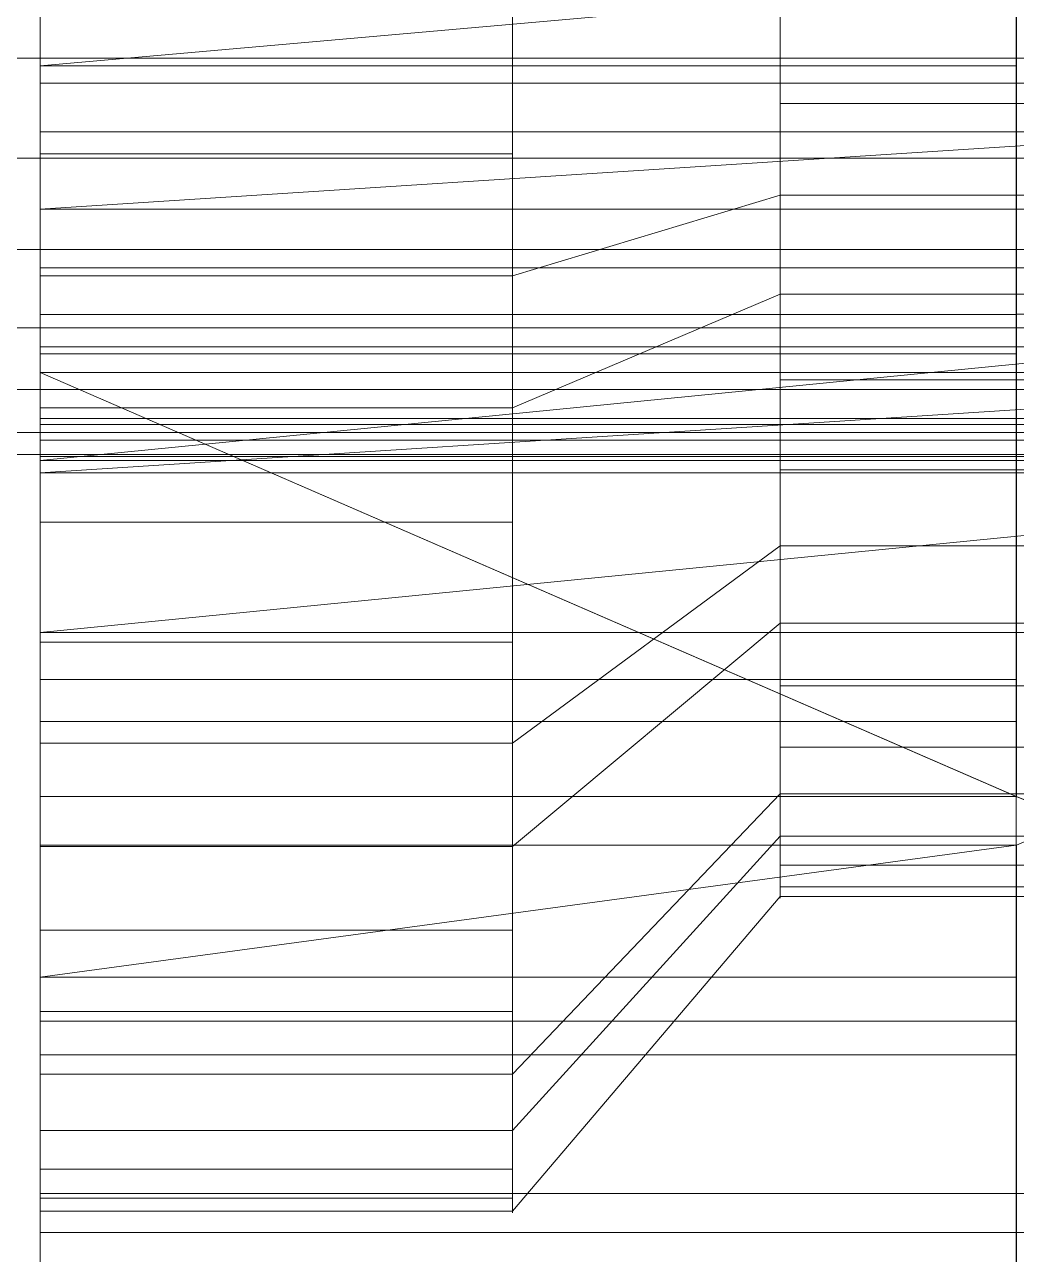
# Model space of a CAD drawing. Header units: millimetres. Extents: x -7.6 to 23.6, y 0 to 40.
# Drawn here: x 17.3 to 20.45, y 3.868 to 7.774 of the extents above; entities that cross this region are included whole.
import ezdxf

# ---------------------------------------------------------------- set-up
doc = ezdxf.new("R2010")
doc.units = ezdxf.units.MM
doc.layers.add('1', color=7, linetype='CONTINUOUS', true_color=0xffffff)

msp = doc.modelspace()

# ---------------------------------------------------------------- linework, layer by layer
at = {"layer": '1', "color": 7, "linetype": 'CONTINUOUS', "lineweight": 13}
for p, q in [((22.4586, 7.5873, -0.4459), (17.35, 7.5873, -0.4459)), ((17.35, 7.1878, -1.0573), (17.35, 7.5873, -0.4459)), ((17.35, 6.3507, -0.5103), (17.35, 7.1878, -1.0573)), ((22.55, 7.1878, -1.0573), (17.35, 7.1878, -1.0573)), ((17.35, 7.0011, 2.3499), (17.35, 6.3897, 2.7493)), ((22.4586, 7.0011, 2.3499), (17.35, 7.0011, 2.3499)), ((17.35, 6.7501, 0.1011), (17.35, 6.3507, -0.5103)), ((22.4586, 6.7501, 0.1011), (17.35, 6.7501, 0.1011)), ((22.4586, 6.4541, 1.5127), (17.35, 6.4541, 1.5127)), ((17.35, 5.8428, 1.9121), (17.35, 6.4541, 1.5127)), ((17.35, 6.3897, 2.7493), (17.35, 5.8428, 1.9121)), ((22.55, 6.3897, 2.7493), (17.35, 6.3897, 2.7493)), ((22.55, 6.3507, -0.5103), (17.35, 6.3507, -0.5103)), ((22.55, 5.8428, 1.9121), (17.35, 5.8428, 1.9121))]:
    msp.add_line(p, q, dxfattribs=at)
at = {"layer": '1', "color": 18, "linetype": 'CONTINUOUS', "lineweight": 13}
for p, q in [((17.35, 6.6684, -5.9758), (17.35, 6.8534, -4.993)), ((20.45, 6.8534, -4.993), (17.35, 6.8534, -4.993)), ((20.45, 6.8534, -4.993), (20.45, 6.6684, -5.9758)), ((17.35, 6.5224, 8.1468), (17.35, 6.7276, 7.168)), ((20.45, 6.7276, 7.168), (17.35, 6.7276, 7.168)), ((20.45, 6.7276, 7.168), (20.45, 6.5224, 8.1468)), ((20.45, 6.6684, -5.9758), (17.35, 6.6684, -5.9758)), ((20.45, 6.5224, 8.1468), (17.35, 6.5224, 8.1468)), ((20.45, 5.6941, -4.6552), (17.35, 5.6941, -4.6552)), ((17.35, 5.6941, -4.6552), (17.35, 5.3222, -5.5835)), ((20.45, 5.3222, -5.5835), (20.45, 5.6941, -4.6552)), ((17.35, 5.5609, 6.8001), (17.35, 5.1676, 7.7195)), ((20.45, 5.5609, 6.8001), (17.35, 5.5609, 6.8001)), ((20.45, 5.1676, 7.7195), (20.45, 5.5609, 6.8001)), ((20.45, 5.3222, -5.5835), (17.35, 5.3222, -5.5835)), ((20.45, 5.1676, 7.7195), (17.35, 5.1676, 7.7195)), ((20.45, 4.6089, -4.0904), (17.35, 4.6089, -4.0904)), ((17.35, 4.062, -4.9276), (17.35, 4.6089, -4.0904)), ((20.45, 4.6089, -4.0904), (20.45, 4.062, -4.9276)), ((17.35, 3.9382, 7.0449), (17.35, 4.5024, 6.2192)), ((20.45, 4.5024, 6.2192), (17.35, 4.5024, 6.2192)), ((20.45, 4.5024, 6.2192), (20.45, 3.9382, 7.0449)), ((20.45, 4.062, -4.9276), (17.35, 4.062, -4.9276)), ((20.45, 3.9382, 7.0449), (17.35, 3.9382, 7.0449))]:
    msp.add_line(p, q, dxfattribs=at)
at = {"layer": '1', "color": 7, "linetype": 'CONTINUOUS', "lineweight": 13, "extrusion": (1, 0, 0)}
for centre, radius in [((8, 1.1, 17.35), 4), ((8, 1.1, 18.85), 4), ((8, 1.1, 19.7), 3)]:
    msp.add_circle(centre, radius, dxfattribs=at)
at = {"layer": '1', "color": 18, "linetype": 'CONTINUOUS', "lineweight": 13, "extrusion": (-1, 0, 0)}
for centre, radius in [((-8, 1.1, -17.35), 4), ((-8, 1.1, -18.85), 4), ((-8, 1.1, -19.7), 3)]:
    msp.add_circle(centre, radius, dxfattribs=at)
at = {"layer": '1', "color": 7, "linetype": 'CONTINUOUS', "lineweight": 13, "extrusion": (1, 0, 0)}
for start, end in [(255.0523, 308.6324), (75.0523, 128.6324), (165.0523, 218.6324)]:
    msp.add_arc((8, 1.1, 17.35), 1.6, start, end, dxfattribs=at)
at = {"layer": '1', "color": 18, "linetype": 'CONTINUOUS', "lineweight": 13, "extrusion": (1, 0, 0)}
for centre, start, end in [((8, 1.1, 20.45), 259.34238, 270.66595), ((8, 1.1, 17.35), 90.66595, 101.84238), ((8, 1.1, 17.35), 248.16595, 259.34238), ((8, 1.1, 20.45), 101.84238, 113.16595), ((8, 1.1, 20.45), 236.84238, 248.16595), ((8, 1.1, 17.35), 113.16595, 124.34238), ((8, 1.1, 17.35), 225.66595, 236.84238), ((8, 1.1, 20.45), 124.34238, 135.66595)]:
    msp.add_arc(centre, 7.2, start, end, dxfattribs=at)
at = {"layer": '1', "color": 18, "linetype": 'CONTINUOUS', "lineweight": 13, "extrusion": (-1, 0, 0)}
for centre, start, end in [((-8, 1.1, -17.35), 269.33405, 280.65762), ((-8, 1.1, -20.45), 269.33405, 280.65762), ((-8, 1.1, -17.35), 66.83405, 78.15762), ((-8, 1.1, -20.45), 66.83405, 78.15762), ((-8, 1.1, -17.35), 291.83405, 303.15762), ((-8, 1.1, -20.45), 291.83405, 303.15762), ((-8, 1.1, -17.35), 44.33405, 55.65762), ((-8, 1.1, -20.45), 44.33405, 55.65762)]:
    msp.add_arc(centre, 6.2, start, end, dxfattribs=at)
at = {"layer": '1', "color": 18, "linetype": 'CONTINUOUS', "lineweight": 13}
for points in [[(17.35, 9.8062, -2.469), (17.35, 13.7552, -1.2059), (17.35, 5.6941, -4.6552)], [(17.35, 5.6941, -4.6552), (17.35, 13.7552, -1.2059), (17.35, 8.0721, -5.0996), (17.35, 6.8534, -4.993)], [(17.35, 5.6941, -4.6552), (17.35, 8.1984, -2.8951), (17.35, 9.8062, -2.469)], [(17.35, 7.9279, 7.2996), (17.35, 9.1466, 7.193), (17.35, 8.6366, 5.049), (17.35, 6.9754, 4.9665)], [(17.35, 8.6366, 5.049), (18.85, 8.6366, 5.049), (18.85, 6.9754, 4.9665), (17.35, 6.9754, 4.9665)], [(19.7, 8.4775, 4.0618), (19.7, 7.2315, 3.9999), (18.85, 6.9754, 4.9665), (18.85, 8.6366, 5.049)], [(19.7, 8.4775, 4.0618), (21.2, 8.4775, 4.0618), (21.2, 7.2315, 3.9999), (19.7, 7.2315, 3.9999)], [(17.35, 6.5563, -2.6304), (18.85, 6.5563, -2.6304), (18.85, 8.1984, -2.8951), (17.35, 8.1984, -2.8951)], [(17.35, 6.5563, -2.6304), (17.35, 8.1984, -2.8951), (17.35, 3.6672, -3.3347)], [(17.35, 5.6941, -4.6552), (17.35, 4.6089, -4.0904), (17.35, 3.6672, -3.3347), (17.35, 8.1984, -2.8951)], [(19.7, 6.9172, -1.6978), (19.7, 8.1488, -1.8963), (18.85, 8.1984, -2.8951), (18.85, 6.5563, -2.6304)], [(19.7, 6.9172, -1.6978), (21.2, 6.9172, -1.6978), (21.2, 8.1488, -1.8963), (19.7, 8.1488, -1.8963)], [(23.55, 6.8541, -6.0082), (20.45, 6.8541, -6.0082), (20.45, 8.0837, -6.0995), (20.451, 8.0837, -6.0995)], [(20.45, 6.6684, -5.9758), (20.45, 6.8534, -4.993), (20.45, 8.0721, -5.0996), (20.45, 8.0837, -6.0995)], [(17.35, 8.0721, -5.0996), (20.45, 8.0721, -5.0996), (20.45, 6.8534, -4.993), (17.35, 6.8534, -4.993)], [(17.35, 5.5609, 6.8001), (17.35, 6.7276, 7.168), (17.35, 7.9279, 7.2996), (17.35, 4.441, 2.9258)], [(17.35, 6.9754, 4.9665), (17.35, 5.4913, 4.2155), (17.35, 7.9279, 7.2996)], [(17.35, 5.4913, 4.2155), (17.35, 4.441, 2.9258), (17.35, 7.9279, 7.2996)], [(17.35, 6.7276, 7.168), (17.35, 6.5224, 8.1468), (17.35, 7.9163, 8.2995), (17.35, 7.9279, 7.2996)], [(17.35, 7.643, 8.2911), (20.451, 7.643, 8.2911), (20.451, 7.9163, 8.2995), (20.45, 7.9163, 8.2995)], [(20.45, 7.9163, 8.2995), (17.35, 7.9163, 8.2995), (17.35, 7.643, 8.2911)], [(20.451, 7.643, 8.2911), (17.35, 7.643, 8.2911), (17.35, 6.5224, 8.1468), (20.45, 6.5224, 8.1468)], [(20.451, 6.5224, 8.1468), (20.451, 7.643, 8.2911), (20.45, 6.5224, 8.1468)], [(19.7, 7.2315, 3.9999), (19.7, 6.1185, 3.4366), (18.85, 5.4913, 4.2155), (18.85, 6.9754, 4.9665)], [(19.7, 7.2315, 3.9999), (21.2, 7.2315, 3.9999), (21.2, 6.1185, 3.4366), (19.7, 6.1185, 3.4366)], [(17.35, 6.9754, 4.9665), (18.85, 6.9754, 4.9665), (18.85, 5.4913, 4.2155), (17.35, 5.4913, 4.2155)], [(19.7, 5.8729, -1.0155), (19.7, 6.9172, -1.6978), (18.85, 6.5563, -2.6304), (18.85, 5.1638, -1.7206)], [(19.7, 5.8729, -1.0155), (21.2, 5.8729, -1.0155), (21.2, 6.9172, -1.6978), (19.7, 6.9172, -1.6978)], [(17.35, 6.8534, -4.993), (17.35, 6.6684, -5.9758), (17.35, 5.3222, -5.5835), (17.35, 5.6941, -4.6552)], [(20.45, 6.8534, -4.993), (20.45, 6.6684, -5.9758), (17.35, 6.6684, -5.9758), (17.35, 6.8534, -4.993)], [(20.45, 6.8541, -6.0082), (23.55, 6.8541, -6.0082), (23.55, 6.6684, -5.9758), (20.451, 6.6684, -5.9758)], [(20.45, 6.6684, -5.9758), (20.45, 6.8541, -6.0082), (20.451, 6.6684, -5.9758)], [(20.45, 6.7276, 7.168), (20.45, 6.5224, 8.1468), (17.35, 6.5224, 8.1468), (17.35, 6.7276, 7.168)], [(17.35, 5.5609, 6.8001), (20.45, 5.5609, 6.8001), (20.45, 6.7276, 7.168), (17.35, 6.7276, 7.168)], [(20.45, 6.5224, 8.1468), (20.45, 6.7276, 7.168), (20.45, 5.5609, 6.8001), (20.45, 5.1676, 7.7195)], [(17.35, 6.6684, -5.9758), (20.451, 5.3222, -5.5835), (20.45, 5.3222, -5.5835)], [(20.45, 5.3222, -5.5835), (17.35, 5.3222, -5.5835), (17.35, 6.6684, -5.9758)], [(17.35, 6.6684, -5.9758), (20.45, 6.6684, -5.9758), (20.451, 5.3222, -5.5835)], [(20.451, 6.6684, -5.9758), (20.451, 5.3222, -5.5835), (20.45, 6.6684, -5.9758)], [(17.35, 5.1638, -1.7206), (18.85, 5.1638, -1.7206), (18.85, 6.5563, -2.6304), (17.35, 6.5563, -2.6304)], [(17.35, 3.6672, -3.3347), (17.35, 5.1638, -1.7206), (17.35, 6.5563, -2.6304)], [(20.45, 6.5224, 8.1468), (20.45, 5.1676, 7.7195), (20.451, 6.5224, 8.1468)], [(23.55, 6.5224, 8.1468), (20.451, 6.5224, 8.1468), (20.45, 5.1676, 7.7195), (20.451, 5.1676, 7.7195)], [(19.7, 6.1185, 3.4366), (19.7, 5.3307, 2.4693), (18.85, 4.441, 2.9258), (18.85, 5.4913, 4.2155)], [(19.7, 6.1185, 3.4366), (21.2, 6.1185, 3.4366), (21.2, 5.3307, 2.4693), (19.7, 5.3307, 2.4693)], [(19.7, 5.1963, 0.0326), (19.7, 5.8729, -1.0155), (18.85, 5.1638, -1.7206), (18.85, 4.2617, -0.3232)], [(19.7, 5.1963, 0.0326), (21.2, 5.1963, 0.0326), (21.2, 5.8729, -1.0155), (19.7, 5.8729, -1.0155)], [(20.45, 5.3222, -5.5835), (20.45, 5.6941, -4.6552), (17.35, 5.6941, -4.6552), (17.35, 5.3222, -5.5835)], [(17.35, 5.6941, -4.6552), (20.45, 5.6941, -4.6552), (20.45, 4.6089, -4.0904), (17.35, 4.6089, -4.0904)], [(20.45, 4.062, -4.9276), (20.45, 4.6089, -4.0904), (20.45, 5.6941, -4.6552), (20.45, 5.3222, -5.5835)], [(17.35, 2.8808, -2.3976), (17.35, 5.5609, 6.8001), (17.35, 4.441, 2.9258)], [(17.35, 2.2999, -1.3391), (17.35, 5.5609, 6.8001), (17.35, 2.8808, -2.3976)], [(17.35, 5.5609, 6.8001), (17.35, 2.2999, -1.3391), (17.35, 3.5653, 5.4328), (17.35, 4.5024, 6.2192)], [(17.35, 4.5024, 6.2192), (17.35, 3.9382, 7.0449), (17.35, 5.1676, 7.7195), (17.35, 5.5609, 6.8001)], [(20.45, 5.1676, 7.7195), (20.45, 5.5609, 6.8001), (17.35, 5.5609, 6.8001), (17.35, 5.1676, 7.7195)], [(17.35, 5.4913, 4.2155), (18.85, 5.4913, 4.2155), (18.85, 4.441, 2.9258), (17.35, 4.441, 2.9258)], [(19.7, 5.3307, 2.4693), (19.7, 5.0046, 1.2652), (18.85, 4.0061, 1.3203), (18.85, 4.441, 2.9258)], [(19.7, 5.3307, 2.4693), (21.2, 5.3307, 2.4693), (21.2, 5.0046, 1.2652), (19.7, 5.0046, 1.2652)], [(23.55, 4.062, -4.9276), (20.45, 5.3222, -5.5835), (20.451, 5.3222, -5.5835)], [(23.55, 4.062, -4.9276), (20.451, 4.062, -4.9276), (20.45, 4.062, -4.9276), (20.45, 5.3222, -5.5835)], [(19.7, 5.0046, 1.2652), (19.7, 5.1963, 0.0326), (18.85, 4.2617, -0.3232), (18.85, 4.0061, 1.3203)], [(19.7, 5.0046, 1.2652), (21.2, 5.0046, 1.2652), (21.2, 5.1963, 0.0326), (19.7, 5.1963, 0.0326)], [(17.35, 4.7489, 7.5242), (20.451, 4.7489, 7.5242), (20.451, 5.1676, 7.7195), (20.45, 5.1676, 7.7195)], [(20.45, 5.1676, 7.7195), (17.35, 5.1676, 7.7195), (17.35, 4.7489, 7.5242)], [(17.35, 4.2617, -0.3232), (18.85, 4.2617, -0.3232), (18.85, 5.1638, -1.7206), (17.35, 5.1638, -1.7206)], [(17.35, 4.2617, -0.3232), (17.35, 5.1638, -1.7206), (17.35, 3.6672, -3.3347), (17.35, 2.8808, -2.3976)], [(20.451, 4.7489, 7.5242), (17.35, 4.7489, 7.5242), (17.35, 3.9382, 7.0449), (20.45, 3.9382, 7.0449)], [(20.451, 3.9382, 7.0449), (20.451, 4.7489, 7.5242), (20.45, 3.9382, 7.0449)], [(17.35, 4.6089, -4.0904), (17.35, 4.062, -4.9276), (17.35, 2.9683, -4.05), (17.35, 3.6672, -3.3347)], [(20.45, 4.6089, -4.0904), (20.45, 4.062, -4.9276), (17.35, 4.062, -4.9276), (17.35, 4.6089, -4.0904)], [(20.45, 4.5024, 6.2192), (20.45, 3.9382, 7.0449), (17.35, 3.9382, 7.0449), (17.35, 4.5024, 6.2192)], [(17.35, 3.5653, 5.4328), (20.45, 3.5653, 5.4328), (20.45, 4.5024, 6.2192), (17.35, 4.5024, 6.2192)], [(20.45, 3.9382, 7.0449), (20.45, 4.5024, 6.2192), (20.45, 3.5653, 5.4328), (20.45, 2.85, 6.1317)], [(17.35, 4.441, 2.9258), (18.85, 4.441, 2.9258), (18.85, 4.0061, 1.3203), (17.35, 4.0061, 1.3203)], [(17.35, 4.441, 2.9258), (17.35, 4.0061, 1.3203), (17.35, 2.8808, -2.3976)], [(17.35, 4.0061, 1.3203), (18.85, 4.0061, 1.3203), (18.85, 4.2617, -0.3232), (17.35, 4.2617, -0.3232)], [(17.35, 2.8808, -2.3976), (17.35, 4.0061, 1.3203), (17.35, 4.2617, -0.3232)], [(20.45, 2.9683, -4.05), (17.35, 2.9683, -4.05), (17.35, 4.062, -4.9276), (20.45, 4.062, -4.9276)], [(20.45, 4.062, -4.9276), (20.451, 4.062, -4.9276), (20.451, 2.9683, -4.05), (20.45, 2.9683, -4.05)], [(20.45, 3.9382, 7.0449), (20.45, 2.85, 6.1317), (20.451, 3.9382, 7.0449)], [(23.55, 3.9382, 7.0449), (20.451, 3.9382, 7.0449), (20.45, 2.85, 6.1317), (20.451, 2.85, 6.1317)]]:
    msp.add_3dface(points, dxfattribs=at)
at = {"layer": '1', "color": 7, "linetype": 'CONTINUOUS', "lineweight": 13}
for points in [[(17.35, 9.0246, -2.7665), (17.35, 7.3634, -2.849), (17.35, 7.1878, -1.0573)], [(17.35, 7.1878, -1.0573), (17.35, 7.5873, -0.4459), (17.35, 8.0813, -0.4979), (17.35, 9.0246, -2.7665)], [(18.85, 7.3634, -2.849), (17.35, 7.3634, -2.849), (17.35, 9.0246, -2.7665), (18.85, 9.0246, -2.7665)], [(21.2, 7.5225, -1.8618), (19.7, 7.5225, -1.8618), (19.7, 8.7685, -1.7999), (21.2, 8.7685, -1.7999)], [(18.85, 8.6366, 5.049), (18.85, 6.9754, 4.9665), (19.7, 7.2315, 3.9999), (19.7, 8.4775, 4.0618)], [(18.85, 6.5563, -2.6304), (18.85, 8.1984, -2.8951), (19.7, 8.1488, -1.8963), (19.7, 6.9172, -1.6978)], [(17.35, 7.5873, -0.4459), (22.4586, 7.5873, -0.4459), (22.4586, 8.0813, -0.4979), (17.35, 8.0813, -0.4979)], [(17.35, 7.9187, 2.6979), (17.35, 7.4325, 2.596), (17.35, 6.1938, 4.669), (17.35, 7.8016, 5.0951)], [(17.35, 7.9187, 2.6979), (22.4586, 7.9187, 2.6979), (22.4586, 7.4325, 2.596), (17.35, 7.4325, 2.596)], [(21.2, 7.8512, 4.0963), (19.7, 7.8512, 4.0963), (19.7, 6.6454, 3.7768), (21.2, 6.6454, 3.7768)], [(18.85, 7.8016, 5.0951), (17.35, 7.8016, 5.0951), (17.35, 6.1938, 4.669), (18.85, 6.1938, 4.669)], [(22.5272, 7.5218, -0.5462), (22.4586, 7.5873, -0.4459), (17.35, 7.5873, -0.4459), (17.35, 7.1878, -1.0573)], [(17.35, 7.1878, -1.0573), (22.55, 7.1878, -1.0573), (22.55, 7.5001, -0.5793), (22.5272, 7.5218, -0.5462)], [(21.2, 6.3592, -1.4115), (19.7, 6.3592, -1.4115), (19.7, 7.5225, -1.8618), (21.2, 7.5225, -1.8618)], [(17.35, 7.4325, 2.596), (17.35, 7.0011, 2.3499), (17.35, 6.3897, 2.7493), (17.35, 6.1938, 4.669)], [(17.35, 7.4325, 2.596), (22.4586, 7.4325, 2.596), (22.4586, 7.0011, 2.3499), (17.35, 7.0011, 2.3499)], [(17.35, 7.1878, -1.0573), (17.35, 7.3634, -2.849), (17.35, 5.8122, -2.2487)], [(18.85, 5.8122, -2.2487), (17.35, 5.8122, -2.2487), (17.35, 7.3634, -2.849), (18.85, 7.3634, -2.849)], [(18.85, 6.9754, 4.9665), (18.85, 5.4913, 4.2155), (19.7, 6.1185, 3.4366), (19.7, 7.2315, 3.9999)], [(17.35, 5.8122, -2.2487), (17.35, 4.6393, -1.0693), (17.35, 6.3507, -0.5103), (17.35, 7.1878, -1.0573)], [(17.35, 6.3507, -0.5103), (22.55, 6.3507, -0.5103), (22.55, 7.1878, -1.0573), (17.35, 7.1878, -1.0573)], [(17.35, 6.3897, 2.7493), (17.35, 7.0011, 2.3499), (22.4586, 7.0011, 2.3499), (22.5272, 6.9008, 2.4154)], [(18.85, 5.1638, -1.7206), (18.85, 6.5563, -2.6304), (19.7, 6.9172, -1.6978), (19.7, 5.8729, -1.0155)], [(22.5272, 6.9008, 2.4154), (22.55, 6.8676, 2.4371), (22.55, 6.3897, 2.7493), (17.35, 6.3897, 2.7493)], [(17.35, 4.0475, 0.4851), (17.35, 6.504, 0.5325), (17.35, 6.7501, 0.1011), (17.35, 6.3507, -0.5103)], [(17.35, 6.504, 0.5325), (22.4586, 6.504, 0.5325), (22.4586, 6.7501, 0.1011), (17.35, 6.7501, 0.1011)], [(17.35, 6.3507, -0.5103), (17.35, 6.7501, 0.1011), (22.4586, 6.7501, 0.1011), (22.5272, 6.6846, 0.0008)], [(22.5272, 6.6846, 0.0008), (22.55, 6.6629, -0.0324), (22.55, 6.3507, -0.5103), (17.35, 6.3507, -0.5103)], [(21.2, 6.6454, 3.7768), (19.7, 6.6454, 3.7768), (19.7, 5.6738, 2.9944), (21.2, 5.6738, 2.9944)], [(17.35, 4.0475, 0.4851), (17.35, 6.4021, 1.0187), (17.35, 6.504, 0.5325)], [(17.35, 6.4021, 1.0187), (22.4586, 6.4021, 1.0187), (22.4586, 6.504, 0.5325), (17.35, 6.504, 0.5325)], [(17.35, 5.8428, 1.9121), (17.35, 6.4541, 1.5127), (17.35, 6.4021, 1.0187), (17.35, 4.0475, 0.4851)], [(17.35, 6.4541, 1.5127), (22.4586, 6.4541, 1.5127), (22.4586, 6.4021, 1.0187), (17.35, 6.4021, 1.0187)], [(22.5272, 6.3538, 1.5782), (22.4586, 6.4541, 1.5127), (17.35, 6.4541, 1.5127), (17.35, 5.8428, 1.9121)], [(17.35, 6.3897, 2.7493), (17.35, 5.8428, 1.9121), (17.35, 4.1392, 2.1459), (17.35, 4.8984, 3.6258)], [(17.35, 4.8984, 3.6258), (17.35, 6.1938, 4.669), (17.35, 6.3897, 2.7493)], [(17.35, 6.3897, 2.7493), (22.55, 6.3897, 2.7493), (22.55, 5.8428, 1.9121), (17.35, 5.8428, 1.9121)], [(17.35, 5.8428, 1.9121), (22.55, 5.8428, 1.9121), (22.55, 6.3207, 1.5999), (22.5272, 6.3538, 1.5782)], [(17.35, 6.3507, -0.5103), (17.35, 4.6393, -1.0693), (17.35, 4.0475, 0.4851)], [(21.2, 5.4795, -0.527), (19.7, 5.4795, -0.527), (19.7, 6.3592, -1.4115), (21.2, 6.3592, -1.4115)], [(18.85, 6.1938, 4.669), (17.35, 6.1938, 4.669), (17.35, 4.8984, 3.6258), (18.85, 4.8984, 3.6258)], [(18.85, 5.4913, 4.2155), (18.85, 4.441, 2.9258), (19.7, 5.3307, 2.4693), (19.7, 6.1185, 3.4366)], [(18.85, 4.2617, -0.3232), (18.85, 5.1638, -1.7206), (19.7, 5.8729, -1.0155), (19.7, 5.1963, 0.0326)], [(17.35, 4.0475, 0.4851), (17.35, 4.1392, 2.1459), (17.35, 5.8428, 1.9121)], [(18.85, 4.6393, -1.0693), (17.35, 4.6393, -1.0693), (17.35, 5.8122, -2.2487), (18.85, 5.8122, -2.2487)], [(21.2, 5.6738, 2.9944), (19.7, 5.6738, 2.9944), (19.7, 5.1044, 1.8844), (21.2, 5.1044, 1.8844)], [(21.2, 5.0357, 0.6389), (19.7, 5.0357, 0.6389), (19.7, 5.4795, -0.527), (21.2, 5.4795, -0.527)], [(18.85, 4.441, 2.9258), (18.85, 4.0061, 1.3203), (19.7, 5.0046, 1.2652), (19.7, 5.3307, 2.4693)], [(18.85, 4.0061, 1.3203), (18.85, 4.2617, -0.3232), (19.7, 5.1963, 0.0326), (19.7, 5.0046, 1.2652)], [(21.2, 5.1044, 1.8844), (19.7, 5.1044, 1.8844), (19.7, 5.0357, 0.6389), (21.2, 5.0357, 0.6389)], [(18.85, 4.8984, 3.6258), (17.35, 4.8984, 3.6258), (17.35, 4.1392, 2.1459), (18.85, 4.1392, 2.1459)], [(18.85, 4.0475, 0.4851), (17.35, 4.0475, 0.4851), (17.35, 4.6393, -1.0693), (18.85, 4.6393, -1.0693)], [(18.85, 4.1392, 2.1459), (17.35, 4.1392, 2.1459), (17.35, 4.0475, 0.4851), (18.85, 4.0475, 0.4851)]]:
    msp.add_3dface(points, dxfattribs=at)
at = {"layer": '1', "color": 253, "linetype": 'CONTINUOUS', "lineweight": 13}
for points in [[(17.25, 7.6673, 2.665), (22.25, 7.6673, 2.665), (22.25, 8.3327, 2.665), (17.25, 8.3327, 2.665)], [(17.25, 8, -0.5), (22.25, 8, -0.5), (22.25, 7.3492, -0.3617), (17.25, 7.3492, -0.3617)], [(17.25, 7.0595, 2.3944), (22.25, 7.0595, 2.3944), (22.25, 7.6673, 2.665), (17.25, 7.6673, 2.665)], [(17.25, 7.3492, -0.3617), (22.25, 7.3492, -0.3617), (22.25, 6.811, 0.0294), (17.25, 6.811, 0.0294)], [(17.25, 6.6144, 1.9), (22.25, 6.6144, 1.9), (22.25, 7.0595, 2.3944), (17.25, 7.0595, 2.3944)], [(17.25, 6.811, 0.0294), (22.25, 6.811, 0.0294), (22.25, 6.4783, 0.6056), (17.25, 6.4783, 0.6056)], [(17.25, 6.4088, 1.2672), (22.25, 6.4088, 1.2672), (22.25, 6.6144, 1.9), (17.25, 6.6144, 1.9)], [(17.25, 6.4783, 0.6056), (22.25, 6.4783, 0.6056), (22.25, 6.4088, 1.2672), (17.25, 6.4088, 1.2672)]]:
    msp.add_3dface(points, dxfattribs=at)

doc.saveas('drawing.dxf')
